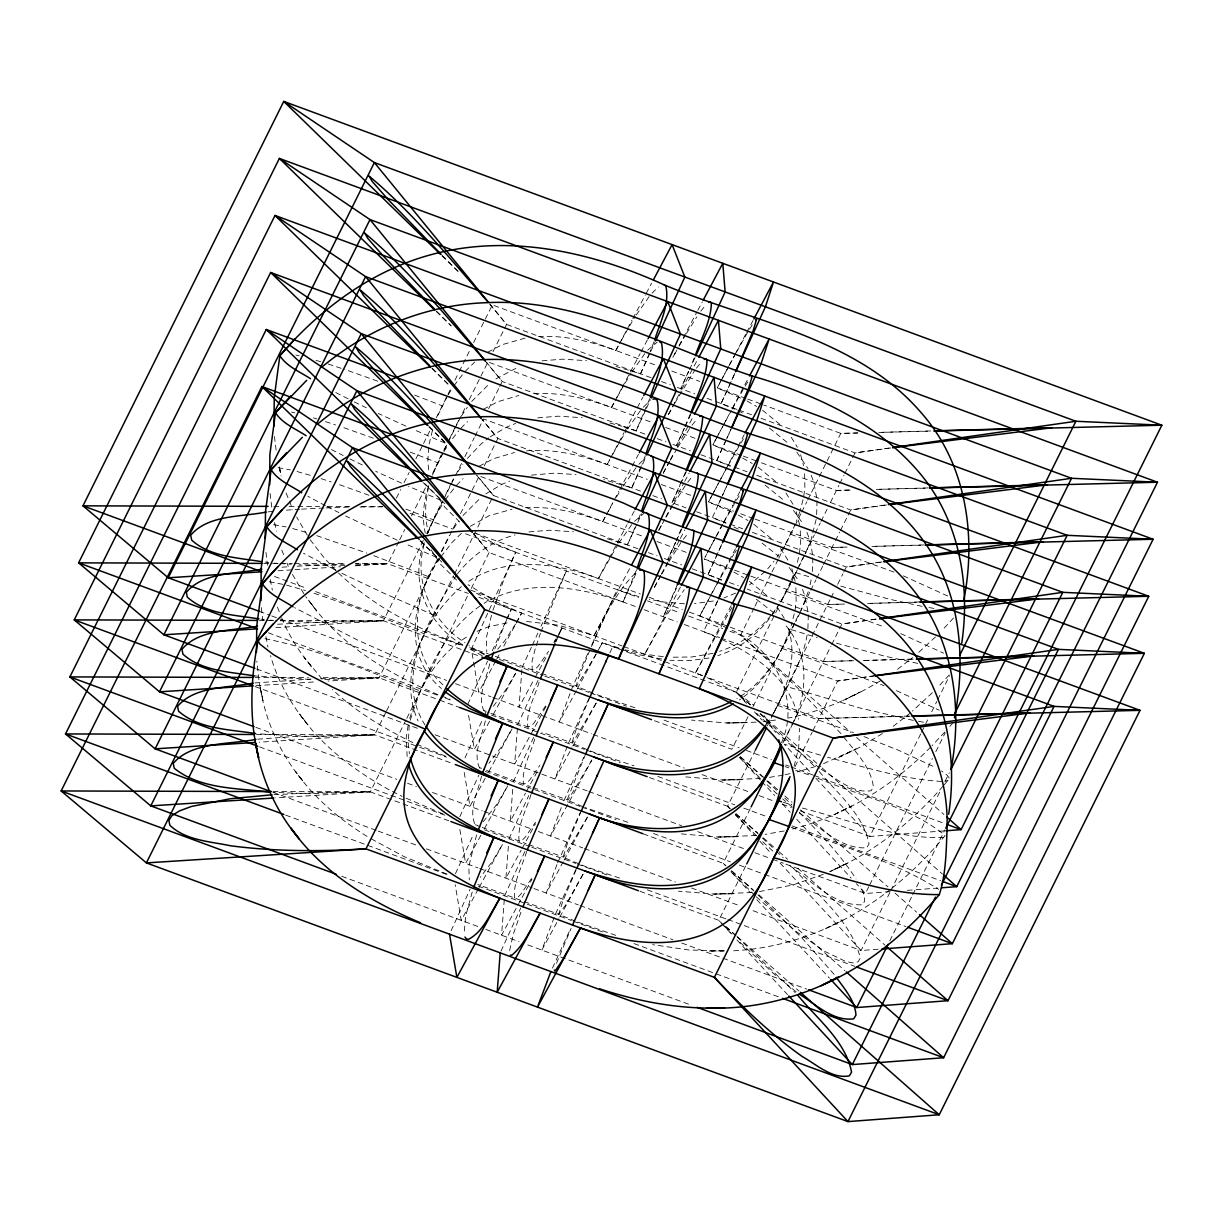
<?xml version="1.0" encoding="UTF-8"?>
<svg xmlns="http://www.w3.org/2000/svg" width="1223" height="1223" viewBox="0 0 1223 1223"><rect width="100%" height="100%" fill="white"/><g stroke="black" fill="none" stroke-linecap="round" stroke-linejoin="round"><path stroke-width="0.75" stroke-dasharray="5 3.75" d="M504.289 899.593L501.552 935.228L532.005 879.169M508.355 846.316L505.925 878.19L521.151 850.168M512.727 789.294L510.281 821.168L525.508 793.146M517.39 728.511L514.654 764.146L545.993 706.435M521.9 669.608L519.026 707.123L534.252 679.086M409.185 725.315L408.283 744.547L409.399 753.72M816.643 514.577L817.056 500.238M812.271 571.6C813.922 557.703 811.72 543.44 806.202 530.599M807.899 628.622L808.327 614.282M428.707 447.496L427.805 461.377L429.044 472.873M803.771 496.156L804.872 487.304L804.596 472.109M799.399 553.178L800.515 544.342L800.239 529.131M795.042 610.216L796.142 601.364L795.867 586.169M509.609 950.561L513.37 933.99L521.655 910.172M428.661 487.167C425.054 502.057 424.289 517.895 428.585 532.724M424.305 544.204C412.808 581.919 432.636 622.278 464.954 642.671M410.194 720.301C423.922 677.664 442.741 631.267 481.266 605.125M816.154 519.454L811.078 539.832L805.498 553.576M810.1 584.854L811.782 576.476M807.088 635.18C802.089 663.432 786.16 687.968 773.563 713.223M429.151 443.964L432.529 430.144M408.1 725.438L406.204 737.943L407.213 758M802.991 499.81L800.377 509.976M797.442 562.305L798.619 556.832M794.247 613.854L791.174 625.595M491.447 615.276L486.265 638.284L486.769 651.89M535.2 648.863L532.051 661.169L532.204 669.959L535.613 668.859L538.319 666.061L548.592 651.263M808.235 591.687L801.126 610.598M794.109 766.225L798.68 747.559L799.582 728.342M428.646 485.607C423.708 500.819 421.736 517.36 425.283 533.106M424.274 542.63C408.925 580.94 427.653 625.335 463.074 644.918M409.751 718.405C419.672 685.491 438.797 653.235 469.112 635.501M799.903 511.55L796.494 521.12M781.497 742.789C801.508 697.584 772.86 647.059 729.535 629.126M492.961 610.277L503.907 579.626L515.678 552.261L492.716 542.599L476.313 533.671M489.689 663.844C486.479 678.658 477.046 696.086 483.88 710.777L489.154 712.734M485.332 720.867C482.107 735.68 472.674 753.108 479.508 767.815L484.782 769.756M481.51 776.162C478.147 791.51 468.21 809.534 475.151 824.837L480.425 826.779M476.588 834.912L468.806 866.388L469.311 879.994M472.231 891.949L465.611 916.379L464.113 933.791M536.224 645.683L540.413 633.331M540.948 631.817L566.371 570.958L541.04 626.252M539.129 682.067C534.925 696.575 525.814 711.664 527.832 726.997L531.241 725.881L533.947 723.099L546.115 705.258M534.757 739.089C530.568 753.613 521.441 768.686 523.475 784.019L526.884 782.903L529.59 780.121L539.863 765.308M531.027 794.415C526.654 809.488 517.115 825.112 519.102 841.042L522.511 839.941L525.217 837.144L535.491 822.345M526.654 851.453C522.297 866.526 512.758 882.135 514.73 898.079L518.139 896.963L520.845 894.166L533.014 876.341M561.311 807.593L550.579 836.028L591.779 760.202M556.954 864.615L546.222 893.05L563.237 861.726M557.627 862.842L580.222 812.576M654.045 341.691L650.086 351.674M649.673 398.713L636.128 430.848L623.699 426.858M645.316 455.736L642.014 464.098M640.302 514.47L637.657 521.136M636.572 569.796L623.027 601.93C578.876 586.627 526.41 578.173 484.094 603.245M427.698 533.045L433.508 519.867L443.322 502.653M556.48 963.357L571.095 928.395M791.51 579.763L794.598 571.707M790.226 628.729C780.152 656.369 764.054 683.107 739.365 699.984M494.795 648.985L506.444 620.26M432.407 475.059L440.983 455.292M427.362 533.855L436.611 512.33L442.818 501.124L426.689 533.595M793.865 721.539C808.8 690.169 808.311 649.627 783.714 623.18M649.413 353.294L640.5 373.825L615.995 366.457M641.341 465.734L631.756 487.885L603.826 479.584M694.083 358.385L691.285 364.989M634.966 527.633L627.399 544.908L606.318 538.472M690.414 413.726L684.819 426.873M685.354 472.445L672.054 502.745L686.072 507.912M680.982 529.467L676.09 540.918M677.313 584.808L663.325 616.789L677.573 585.679M590.006 649.917L578.326 678.23L576.171 686.179L593.736 693.441M688.488 371.456L680.798 388.685L688.717 371.41M684.131 428.478L676.426 445.707L684.345 428.432M675.386 542.538L667.697 559.767L675.616 542.477M591.473 646.585L610.659 603.703M590.021 696.972L575.972 729.993L571.798 743.202L594.638 752.634L633.927 765.797M585.649 753.995L567.487 798.925L567.426 800.224L583.249 806.767M581.277 811.017L567.243 844.053L563.069 857.262L585.909 866.694L621.819 878.833M576.186 869.706L562.87 901.076L558.697 914.284L574.504 920.812M449.376 439.118L455.506 426.353M445.738 494.489L451.134 483.375M441.365 551.512L449.177 535.796M425.145 725.163C393.393 675.478 429.747 618.257 456.347 575.391M791.235 582.515L798.283 567.778M794.797 623.195C781.711 652.241 765.399 682.052 736.873 698.562M507.132 618.7L511.306 609.299L488.344 599.622L473.5 591.626M734.763 373.397L731.828 379.94M731.155 428.753L726.737 438.568M726.783 485.776L722.365 495.605M721.662 544.48L707.995 574.627L721.646 580.329M717.305 601.502L709.997 617.676M555.67 642.06L557.077 638.941M557.78 637.366L561.999 627.98L558.514 634.263M731.094 381.545L721.096 403.544L734.748 409.246M726.003 440.173L716.724 460.567L730.376 466.269M718.727 503.631L721.631 497.211M495.743 660.94L478.728 692.264L471.344 649.031L515.678 552.261M467.767 704.341L487.564 661.139M492.303 650.758L505.772 621.391M506.567 619.664L511.306 609.299M640.5 373.825L649.994 353.095M650.789 351.353L654.748 342.715M464.985 757.908L483.192 718.161M483.987 716.433L486.357 711.251M522.038 667.727L531.531 646.998M532.326 645.27L537.875 633.162M636.128 430.848L645.637 410.118M646.417 408.39L650.376 399.753M459.817 816.658L478.82 775.183M517.665 724.765L538.258 679.835M555.67 641.815L561.999 627.98L556.633 637.871M631.756 487.885L646.019 456.775M455.46 873.681L473.668 833.948M689.497 369.682L695.046 357.575M513.308 781.787L533.885 736.858M627.399 544.908L636.893 524.163M637.687 522.435L641.647 513.798M451.088 930.718L470.091 889.243M685.14 426.705L690.674 414.612M587.774 653.586L572.731 686.424L559.324 721.983L576.339 690.659M591.733 644.949L617.065 589.654L639.354 596.809M508.936 838.81L528.733 795.607M623.027 601.93L637.275 570.82M672.054 502.745L679.973 485.455M680.768 483.727L686.317 471.635M721.096 403.544L735.344 372.434M588.951 698.516L568.359 743.446L554.952 779.005L571.967 747.681M609.849 652.929L612.708 646.677L636.679 654.32L666.306 659.885M504.564 895.832L525.156 850.902M676.395 540.749L681.945 528.657M716.724 460.567L726.233 439.837M727.012 438.109L730.972 429.472M564.002 800.484L583.784 757.282M500.987 951.142L520.784 907.94M721.86 496.859L712.352 517.604L726.003 523.291M722.655 495.132L726.615 486.494M707.995 574.627L722.243 543.516M575.85 869.599L555.257 914.529L541.85 950.088L558.865 918.763M717.87 600.539L703.622 631.649L720.423 638.849M552.475 968.096L570.682 928.349M437.666 415.774L447.435 396.099M433.294 472.797L443.062 453.121M439.883 558.177C412.625 595.616 401.22 655.436 441.396 688.488M461.423 586.566C425.283 618.257 396.634 673.567 418.083 720.989M785.487 544.021L795.256 524.346M781.13 601.059L790.884 581.384M766.836 724.092C785.074 695.627 799.567 659.426 787.505 625.779M804.765 555.135L799.169 566.173M800.392 612.157L795.684 621.605M793.131 723.099L782.521 743.66L791.036 726.493M396.39 498.158L400.64 489.613M404.033 482.779L409.124 472.506M415.927 458.824L422.715 445.141M423.555 443.445L431.199 428.05M436.29 417.792L450.721 388.715M454.971 380.17L458.365 373.321M459.221 371.609L470.259 349.381M473.653 342.547L492.319 304.909L656.063 365.295M398.82 541.514L387.783 563.742L351.827 566.035M399.661 539.817L404.767 529.544M411.539 515.877L426.827 485.072M432.759 473.148L447.205 444.025L412.854 429.227M448.031 442.39L453.993 430.343M454.818 428.707L465.887 406.403M469.235 399.646L487.962 361.947L651.691 422.317M492.991 351.796L506.567 324.447L489.75 303.839M423.311 540.398L383.411 620.764L273.646 627.781M443.659 499.412L454.727 477.108M455.537 475.472L461.514 463.441M464.878 456.683L474.249 437.788M475.059 436.168L483.589 418.969L647.319 479.34M488.634 408.818L498.816 388.303M499.657 386.59L502.21 381.469L486.586 362.344M438.446 558.147L379.054 677.802L327.947 681.058M441.839 551.313L457.157 520.463M460.505 513.706L479.217 475.992L642.962 536.377M484.262 465.841L497.837 438.491L482.214 419.367M385.719 712.596L374.681 734.824L259.23 742.193M386.56 710.884L453.626 575.773M454.436 574.153L493.465 495.514L476.649 474.921M405.975 720.026L370.309 791.847L275.679 797.9M406.8 718.344L467.935 595.173M471.283 588.446L489.108 552.551L473.484 533.411M754.178 607.846L740.603 635.196L797.656 687.938L841.149 733.831M755.034 606.134L760.125 595.861M760.966 594.164L771.163 573.633M772.003 571.921L777.95 559.951M778.791 558.238L794.079 527.465M794.935 525.752L800.866 513.782M801.722 512.07L806.813 501.812M807.669 500.1L840.767 433.401L857.705 432.957M777.828 608.427L736.231 692.233L746.596 703.424M781.207 601.64L796.509 570.805M797.32 569.154L814.335 534.894M815.145 533.259L820.266 522.924M821.076 521.304L827.069 509.242M830.417 502.5L838.902 485.409M839.742 483.696L843.992 475.151M844.833 473.439L855.015 452.923L888.999 448.061M747.987 716.754L731.858 749.256L653.097 720.209M753.078 706.527L809.962 591.917M810.773 590.296L815.909 579.947M816.704 578.326L822.697 566.264M823.492 564.659L834.529 542.431M835.385 540.719L839.62 532.173M840.476 530.461L847.264 516.794M848.105 515.082L850.658 509.96L886.522 504.809M755.508 749.852L727.502 806.278L730.085 809.076L727.502 806.278L648.725 777.232M767.371 725.942L772.493 715.638M773.318 713.987L830.157 599.453M831.013 597.741L834.407 590.908M837.801 584.074L842.892 573.816M843.732 572.104L846.285 566.983L882.15 561.831M750.295 808.586L723.129 863.3L725.927 865.838L723.129 863.3L642.778 833.673M791.862 724.857L830.891 646.233M831.732 644.521L841.913 624.005L877.793 618.869L841.913 624.005L747.284 589.104M722.701 924.435L718.757 920.338L745.923 865.609M795.118 766.5L812.148 732.21M812.943 730.605L837.556 681.028L875.301 675.616M920.69 733.938L869.798 836.456L800.209 810.803M921.53 732.241L928.318 718.558M931.712 711.725L936.803 701.482M937.659 699.77L949.522 675.845M868.819 886.66L865.425 893.493L785.135 863.881M869.675 884.948L932.43 758.505M935.824 751.671L945.165 732.867M889.901 892.423L861.068 950.516L750.433 909.729M890.757 890.711L939.937 791.617M945.027 781.359L949.277 772.814M889.778 940.9L911.823 896.474M912.679 894.777L944.905 829.836M456.301 424.809L460.505 417.502M451.944 481.847L453.534 478.774M790.501 584.181L780.549 601.991M538.38 336.524C564.873 335.148 591.106 341.462 615.857 350.466L618.532 345.421M619.419 343.739L626.573 330.302M627.46 328.62L631.924 320.227M632.811 318.546L645.316 295.018M646.203 293.337L651.569 283.262M534.008 393.546C560.501 392.17 586.75 398.484 611.485 407.488L614.16 402.459M615.062 400.777L621.299 389.006M622.201 387.324L640.057 353.722M640.944 352.041L648.098 338.603M526.44 450.89C553.973 448.551 581.399 455.216 607.112 464.526L609.803 459.481M610.69 457.799L624.082 432.59M624.968 430.909L642.839 397.307M672.803 357.391L675.478 352.362M679.04 345.635L696.911 312.033M697.798 310.352L702.262 301.943M525.279 507.606C551.772 506.215 578.005 512.544 602.756 521.548L605.431 516.503M606.318 514.822L613.472 501.384M614.359 499.703L618.823 491.294M619.709 489.628L631.328 467.782M632.215 466.101L638.467 454.329M668.431 414.429L680.936 390.901M681.822 389.22L697.89 358.981M468.822 581.231C507.484 555.746 557.398 563.146 598.383 578.571L608.198 560.088M609.1 558.407L626.956 524.805M627.842 523.123L634.095 511.367M663.172 473.133L669.424 461.361M670.311 459.695L673.888 452.969M677.45 446.242L693.533 416.003M719.919 382.814L717.244 387.859L745.296 400.135M720.821 381.133L734.213 355.924M735.099 354.242L745.816 334.078M746.703 332.411L752.955 320.64M526.501 621.452L558.605 625.228L594.011 635.593L630.625 566.708M658.8 530.155L661.475 525.11M665.939 516.717L683.81 483.116M684.697 481.434L689.161 473.026M715.547 439.837L712.871 444.882L740.939 457.173M716.449 438.155L722.701 426.399M723.588 424.717L728.954 414.628M732.516 407.916L748.583 377.662M654.443 587.178L660.68 575.422M661.582 573.74L667.834 561.984M668.721 560.302L679.438 540.138M680.324 538.456L684.788 530.048M711.19 496.859L708.514 501.904L736.567 514.195M712.076 495.177L718.329 483.421M719.216 481.74L724.582 471.665M725.468 469.984L737.087 448.138M737.973 446.456L744.226 434.7M680.431 587.086L644.704 654.29L666.413 615.505L684.269 589.715M706.818 553.897L705.029 557.26L708.56 550.656M707.72 552.215L732.715 505.16M733.601 503.479L739.854 491.722M727.838 628.24L699.77 615.964L709.6 597.481M710.487 595.8L715.852 585.71M716.739 584.028L735.482 548.745M702.216 675.662L695.413 672.986L731.125 605.767M721.662 379.573L717.244 387.859L745.892 398.423M722.548 377.922L728.709 366.457M717.289 436.596L712.871 444.882L741.52 455.445M718.176 434.945L724.337 423.479M712.933 493.618L708.514 501.904L733.571 511.153M713.819 491.967L719.98 480.501M709.447 548.989L715.608 537.524M699.77 615.964L711.236 594.561M695.413 672.986L732.042 607.327M668.431 414.612L673.827 404.859M663.172 473.301L669.455 461.881M729.581 364.821L735.696 353.6M658.8 530.323L661.475 525.355M725.224 421.859L731.323 410.622M654.427 587.346L660.726 575.926M720.851 478.881L726.966 467.66M716.479 535.903L722.594 524.682M712.122 592.941L730.345 560.149M496.63 659.289L499.32 654.336M503.8 646.096L521.701 613.12L495.453 601.441L467.966 584.67M489.582 721.264L474.356 749.286L468.256 713.575M493.159 714.66L515.556 673.445M535.139 677.435L547.675 654.366M553.943 642.824L555.731 639.522M485.21 778.287L469.984 806.309L463.899 770.612M488.803 771.682L512.085 728.832L501.17 747.314L488.971 763.29M480.853 835.309L465.627 863.331L459.527 827.635M484.43 828.72L507.713 785.854L496.798 804.337L483.299 821.688M577.225 689.008L596.029 654.381M599.622 647.793L602.297 642.839L623.378 649.275M526.41 791.495L538.044 770.062M478.269 889.045L461.254 920.369L455.155 884.657M479.171 887.394L502.454 844.527L492.426 861.374L480.242 877.334M572.868 746.03L596.151 703.164M522.038 848.517L535.475 823.798M564.124 860.09L588.309 815.573M559.767 917.112L583.937 872.595L565.607 905.096L558.697 914.284L477.811 884.458M615.857 350.466L620.351 342.211M621.253 340.56L628.622 327.596M611.485 407.488L615.995 399.248M616.896 397.597L624.25 384.618M607.112 464.526L611.622 456.271M612.524 454.62L619.878 441.656M602.756 521.548L607.25 513.293M608.152 511.642L612.723 503.494M598.383 578.571L617.814 544.678M736.567 352.01L747.803 332.044M594.011 635.593C606.654 613.625 617.737 589.654 636.51 572.104M597.13 652.287L602.297 642.839M732.195 409.048L743.446 389.067M596.212 703.011L572.44 743.11L541.911 732.18M727.838 466.07L739.074 446.089M591.84 760.049L568.068 800.132L532.265 787.26M723.466 523.092L734.702 503.112M587.483 817.071L563.696 857.155L527.893 844.283M443.643 450.492L447.175 444.087M437.559 559.752C412.671 596.962 406.709 652.715 443.062 684.926M596.274 653.862L576.797 686.072L540.994 673.216M674.576 354.288L678.199 347.821M679.101 346.216L685.491 335.087M674.729 403.238L694.374 370.966M670.372 460.261L676.747 449.147M662.377 523.75L665.098 518.904M666 517.298L672.39 506.169M661.628 574.321L668.018 563.192M516.412 622.522L521.701 613.12M515.571 673.277L505.527 690.292L493.343 706.252M629.539 325.991L635.272 316.574M625.182 383.013L630.915 373.596M620.81 440.051L626.543 430.634M616.438 497.073L622.171 487.656M686.409 333.512L696.804 316.864M554.095 642.06L555.899 638.972M677.68 447.572L690.001 427.989M673.307 504.595L685.644 485.027M668.935 561.617L681.272 542.049M749.531 329.155L753.872 322.199M745.174 386.178L749.5 379.222M740.802 443.2L744.272 437.605M736.429 500.238L739.9 494.627M732.073 557.26L733.785 554.371M461.377 416.095L467.262 407.32M457.876 471.696L462.906 464.358M453.519 528.733L458.533 521.38M515.525 624.082L504.824 640.714L497.7 649.23M448.352 394.586L452.067 388.593M443.995 451.623L447.694 445.631M783.637 547.017L776.972 557.153M779.265 604.055C765.537 627.567 744.196 647.395 717.87 655.62M636.25 315.014L649.673 295.844M631.878 372.052L645.301 352.881M627.506 429.074L640.928 409.904M623.149 486.097L636.572 466.926M618.777 543.134L632.199 523.948M734.656 553.025L736.399 550.304M944.232 784.814L949.476 778.485L947.336 775.29L941.435 770.918M892.117 888.051C911.578 872.519 929.388 854.785 945.119 835.508C909.622 806.018 858.301 795.867 816.337 777.583M453.978 385.719L463.104 373.825M452.571 438.614L458.747 430.848M445.248 499.779L454.375 487.87M440.876 556.801L452.113 542.401L461.575 533.167M772.248 613.87L778.822 604.819M765.705 724.903L770.077 718.879M700.779 311.177L706.099 304.588M696.407 368.199L701.742 361.611M692.035 425.222L697.37 418.633M687.678 482.259L692.998 475.655M683.305 539.282L688.641 532.693M767.708 568.802L774.006 561.281M471.711 401.434L489.093 384.022M467.354 458.457L480.731 444.285L488.726 437.803M462.982 515.495L480.364 498.067M457.448 573.877C472.002 555.318 492.196 541.025 515.097 534.91M771.086 615.23C757.786 631.802 739.884 644.888 719.567 651.293M652.012 293.199L658.341 286.977M647.655 350.221L657.225 342.119M643.283 407.244L649.612 401.022M638.91 464.266L645.24 458.044M634.554 521.304L644.124 513.186M953.527 617.997L941.97 630.457M949.155 675.02L937.598 687.479M944.783 732.057L931.926 745.816M949.874 726.355L952.427 723.512M942.964 786.236C911.823 822.269 873.528 852.462 829.79 871.693L847.294 863.041L832.435 870.363M465.214 371.318L474.677 362.1M460.842 428.34L467.507 421.553M456.469 485.363L463.135 478.575M765.048 571.523L749.577 584.854M935.427 636.984L918.121 652.883M932.369 692.707L912.419 711.098M930.611 747.115C892.5 786.19 844.191 816.138 791.021 829.362M897.575 669.271L912.587 657.607M893.218 726.309L909.729 713.468M890.619 889.213C845.475 925.2 789.447 948.482 731.461 950.867M470.228 526.333L489.093 515.739L511.978 509.211M882.44 733.571L858.943 747.727L822.223 764.237M495.911 378.885L518.369 367.053M490.133 436.856L506.139 427.362L515.571 423.433M485.776 493.893L501.782 484.4L509.639 481.113M487.839 352.209L502.194 344.657L525.095 338.129M483.482 409.231L497.822 401.694L518.873 395.488M479.11 466.253L493.45 458.717L514.501 452.51M880.652 680.691C852.018 698.119 820.786 711.633 787.795 718.13M842.892 700.611L860.396 691.958L845.536 699.281M838.519 757.649L856.024 748.98L841.179 756.318M834.162 814.671L851.651 806.003L836.807 813.341M825.418 928.716L842.922 920.063L828.078 927.386M477.092 631.343L488.848 626.665L510.144 622.278M735.604 593.14L723.94 597.955M823.262 874.323L793.498 884.779L758.979 891.674M815.588 766.485L797.106 771.942M785.135 774.755L790.272 773.548M784.188 830.983L765.094 834.376M712.963 653.357L691.714 656.98L670.25 657.24M944.875 781.161L948.054 780.549M943.697 837.572C894.839 838.947 847.478 819.395 800.591 807.623M713.376 600.997L694.542 603.596M709.004 658.02L690.169 660.619L669.868 660.298M775.565 720.057L763.213 721.585M769.45 777.354L783.439 775.153M890.833 447.939L855.015 452.923L760.385 418.037M886.476 504.977L850.658 509.96L756.013 475.059M882.104 561.999L846.285 566.983L751.641 532.081M875.24 675.799L837.556 681.028L721.478 638.238M542.034 360.846L562.427 359.165L586.536 360.647M537.661 417.869L558.055 416.187L582.163 417.67M531.485 475.136L553.698 473.209L576.048 474.524M528.932 531.929L549.326 530.232L573.434 531.73M268.02 511.887L273.402 511.29M254.919 682.954L311.07 679.071M257.717 739.196L293.505 736.582L374.681 734.824L453.458 763.871M756.074 722.166L726.722 722.976L691.545 720.102M760.645 778.47L722.35 780.014L683.443 776.681M756.273 835.492L717.977 837.036L679.071 833.704M751.9 892.515L713.62 894.059L678.444 891.185M943.973 830.906L869.798 836.456L812.745 774.847M890.161 891.643L865.425 893.493L856.36 883.694M907.267 890.359L937.705 888.081M878.175 949.231L861.068 950.516L779.372 862.291M286.35 510.174L299.604 509.257M301.5 509.135L324.171 508.004M281.978 567.197L289.561 566.677M297.128 566.157L344.336 564.139M277.621 624.234L339.963 621.162L383.411 620.764L480.089 656.415M273.983 794.66L326.862 792.244L370.309 791.847L449.086 820.893M278.018 570.759L293.153 569.796M295.049 569.673L340.468 566.769M256.035 685.66L316.589 681.792M355.893 565.225L387.783 563.742L468.348 593.445M326.067 507.927L348.708 507.102M320.502 678.734L379.054 677.802L437.972 699.525M930.749 430.939L878.389 432.407M928.242 487.901L875.897 489.383M923.869 544.938L871.54 546.406M919.513 601.961L867.168 603.443M913.275 659.044L864.676 660.42M908.903 716.067L818.936 718.543L707.934 677.603M836.41 490.423L851.453 490.026L836.41 490.423L759.422 462.049M755.05 519.072L832.037 547.461L847.08 547.063M750.693 576.094L827.665 604.483L844.604 604.04M730.207 627.185L823.308 661.505L855.274 660.665M857.873 432.973L840.767 433.401L763.794 405.012M878.771 432.438L930.061 431.123M876.295 489.414L927.6 488.099M832.037 547.461L847.233 547.063M871.938 546.436L923.227 545.122M827.665 604.483L844.772 604.04M867.566 603.459L918.855 602.159M823.308 661.505L853.7 660.726M863.193 660.496L914.498 659.182M818.936 718.543L910.126 716.204M728.847 722.961L746.443 722.671L726.722 722.976M724.475 779.984L742.071 779.693L722.35 780.014M720.102 837.006L737.714 836.715L717.977 837.036M715.745 894.044L733.341 893.753L713.62 894.059M709.248 951.097L725.453 950.837L689.084 950.011L652.669 944.645M344.764 565.332L298.932 564.781M324.89 679.499L379.054 677.802L321.802 677.634M711.373 951.066L724.154 950.944M360.036 507.01L382.707 506.796M355.664 564.032L387.783 563.742L355.343 563.65M273.83 506.383L281.458 506.398M289.102 506.414L319.631 506.505M327.26 506.536L350.16 506.597M361.611 506.628L382.616 506.689M263.74 563.39L278.997 563.436M280.908 563.436L292.358 563.467M294.269 563.482L345.803 563.62M259.368 620.413L265.101 620.428M266.996 620.443L272.729 620.458M280.357 620.474L383.411 620.764L321.848 622.553L275.588 620.52M254.996 677.435L308.441 677.588M256.356 734.488L374.681 734.824L313.103 736.613L257.503 733.785M272.989 791.571L370.309 791.847L308.746 793.635L273.876 792.382M941.679 781.451C902.727 779.28 865.058 767.157 827.543 757.251M310.199 679.392L254.583 675.922M684.574 603.795L663.539 602.006L649.214 599.239M274.258 563.115L278.049 563.375M279.945 563.497L291.334 564.277M269.886 620.137L273.692 620.397M663.294 656.69L643.497 654.015L625.091 649.749M265.131 562.076L268.785 562.488M260.774 619.098L264.413 619.511M278.034 467.66L290.463 469.907M273.677 524.682L286.09 526.93M269.305 581.705L285.02 584.777M264.932 638.742C318.76 649.031 369.163 672.222 420.406 690.949M929.006 607.586L934.127 608.442M918.565 721.356L927.095 722.778M922.096 606.363L889.167 599.148L837.159 585.16M917.724 663.386L884.795 656.17L834.545 642.687M913.352 720.423L859.754 707.949L786.893 686.638M483.88 710.777L485.99 711.22M479.508 767.815L481.617 768.258M475.151 824.837L477.245 825.28M295.905 355.037L299.192 355.847M291.533 412.075L294.819 412.885M297.036 471.528L312.507 475.961M292.679 528.55L308.135 532.983M286.656 585.175L305.505 590.526M609.91 423.02L621.926 426.277M820.587 755.218L784.249 744.196L811.445 773.44M316.023 360.357L321.236 361.901M313.394 417.899L316.879 418.939M634.92 707.75L595.494 694.16M627.873 822.315L585.007 807.486M615.75 935.35L576.262 921.546M795.623 572.578L811.155 577.378M791.25 629.6L817.147 637.611M783.332 802.288L791.954 804.948M469.632 647.686L488.252 653.755M328.146 364.011L344.917 369.56M325.456 421.599L335.515 424.931M321.083 478.621L331.158 481.954M316.711 535.643L366.824 553.086M314.021 593.231L357.254 608.167L424.763 633.927M790.685 534.298L894.502 572.272M786.313 591.336L884.825 627.154M781.956 648.358L884 685.614M777.583 705.381L853.516 732.592M785.288 766.638L788.743 767.845M795.638 770.261L811.17 775.688M791.281 827.283C840.797 846.438 893.57 860.564 938.607 889.335M348.28 370.676L378.197 381.362M343.908 427.698L373.825 438.384M339.551 484.721L371.196 496.049M671.794 371.089L699.755 381.408M747.681 399.08L762.005 404.354M651.003 377.708L506.567 324.447L487.09 300.934M661.521 381.576L670.28 384.802M677.297 387.401L694.817 393.852M707.077 398.377L714.079 400.961M715.837 401.603L737.163 409.476M738.952 410.133L751.457 414.735M665.679 427.469L695.398 438.43M743.309 456.103L757.633 461.377M644.888 434.089L502.21 381.469L485.149 360.907M657.148 438.598L665.908 441.839M672.925 444.423L690.445 450.874M700.962 454.757L732.791 466.498M734.58 467.155L747.085 471.772M661.307 484.507L691.026 495.453M740.725 513.782L753.261 518.414M640.531 491.111L497.837 438.491L480.792 417.93M652.792 495.636L661.551 498.862M696.59 511.78L728.434 523.52M730.223 524.178L742.713 528.795M656.934 541.529L686.653 552.49M732.791 569.49L704.142 558.926L727.104 568.603M734.58 570.163L748.904 575.437M637.902 548.775L493.465 495.514L473.989 472.017M648.419 552.658L657.179 555.884M664.196 558.468L681.715 564.934M692.218 568.817L722.273 579.885M729.412 582.53L738.356 585.817M474.86 533.029L640.332 594.042M649.077 597.267L682.296 609.513M689.283 612.096L728.419 626.528M410.057 513.324L453.014 529.162M465.55 533.778L638.559 597.573M647.502 600.875L679.728 612.754M688.671 616.056L722.686 628.607M729.856 631.236L740.603 635.196L850.841 732.409M635.287 606.455L489.108 552.551L472.047 531.974M644.047 609.681L677.343 621.957M684.345 624.54L719.69 637.58M470.488 590.052L621.987 645.912M623.73 646.554L706.145 676.946M478.85 597.328L736.231 692.233L750.54 704.861M495.284 656.354L539.236 672.558M274.487 576.446L306.698 588.324M315.641 591.626L462.401 645.744M471.344 649.031L485.332 654.198M499.305 659.35L543.012 675.463M544.77 676.105L588.844 692.371M590.633 693.028L626.421 706.221M664.013 720.087L739.166 747.803M746.336 750.433L771.392 759.682M785.701 764.956L789.278 766.271M791.067 766.943L812.546 774.862M814.335 775.52L944.982 823.69M259.245 611.332L269.947 615.276M271.735 615.933L446.609 680.416M455.522 683.703L490.989 696.774M492.747 697.431L591.443 733.815M593.216 734.473L684.223 768.029M702.063 774.618L748.461 791.724M759.162 795.669L773.44 800.927M782.368 804.214L791.281 807.516M490.912 713.376L534.879 729.581M268.326 632.811L438.338 695.505M445.493 698.15L452.663 700.779M491.447 715.088L538.655 732.501M540.398 733.143L584.472 749.393M586.26 750.051L620.26 762.586M657.852 776.452L734.809 804.826M743.752 808.128L767.02 816.704M792.076 825.938L940.609 880.713M439.76 700.183L459.405 707.429M256.662 669.012L420.819 729.55M435.098 734.809L587.071 790.853M588.859 791.51L681.639 825.724M697.706 831.64L744.088 848.747M754.805 852.691L770.857 858.622M772.646 859.28L783.347 863.224M486.54 770.398L530.507 786.618M255.011 686.546L417.869 746.596M419.657 747.253L446.502 757.159M485.332 771.468L580.099 806.416M581.888 807.073L615.903 819.609M653.479 833.475L730.437 861.848M739.38 865.15L762.648 873.726M764.436 874.384L905.83 926.53M255.867 727.349L396.833 779.326M407.534 783.286L416.462 786.572M432.514 792.489L482.259 810.834M484.002 811.476L531.317 828.919M538.319 831.502L582.698 847.875M584.487 848.533L675.493 882.089M691.545 888.005L739.732 905.769M482.183 827.436L526.135 843.641M259.582 746.871L445.707 815.496M484.461 829.79L529.911 846.545M531.669 847.187L575.743 863.438M577.531 864.111L609.742 875.989M647.319 889.84L726.065 918.87M727.853 919.543L854.923 966.399M639.996 891.292L718.757 920.338M272.912 792.275L376.409 830.432M378.182 831.09L415.667 844.91M426.368 848.854L477.887 867.856M479.645 868.498L532.204 887.883M533.947 888.54L578.341 904.898M580.115 905.555L672.91 939.768M681.822 943.055L721.081 957.533M722.869 958.19L806.737 989.117M285.647 815.114L448.505 875.164M478.346 886.171L525.554 903.568M527.296 904.225L571.37 920.476M573.159 921.133L603.581 932.354M634.003 943.575L778.975 997.02M341.706 876.28L478.774 926.82M485.791 929.404L519.072 941.679M527.832 944.92L689.955 1004.695M373.779 555.67L429.135 576.889M462.844 645.392C416.921 628.928 372.419 605.782 337.089 571.661M441.381 695.948L449.926 699.174M445.569 756.211L416.309 744.104M442.909 813.876L403.682 797.167M447.083 874.139L404.125 856.635L370.309 838.305M863.927 736.567L899.088 750.525L934.846 767.203M414.612 395.09L442.237 405.822M410.24 452.113L437.865 462.844M405.868 509.135L433.508 519.867M903.354 575.865L947.947 596.121M900.755 633.606L943.59 653.158M896.383 690.628L939.218 710.181M441.106 500.39L408.482 486.25M436.733 557.413L405.853 544.052M434.073 615.169L384.205 593.384L341.171 572.991M429.716 672.191L357.376 639.981L294.544 607.678M437.972 694.649C388.379 673.888 339.841 644.72 308.395 599.989L316.726 610.858L305.781 596.732M405.944 426.154L378.304 413.466M401.572 483.177L375.66 471.298M397.215 540.199L345.543 515.968M707.322 677.68L737.866 693.426L753.903 705.304M737.897 410.745L745.77 414.49M733.876 527.037L738.616 529.284M721.998 639.598C755.783 655.085 791.189 680.233 798.466 719.17M354.273 401.908L366.273 407.718M349.916 458.946L363.613 465.581M335.805 392.552L349.243 399.355M331.433 449.575L343.189 455.537M327.076 506.612L338.817 512.559M336.142 570.438L303.472 553.255M412.854 742.59C383.991 728.449 355.908 711.725 332.457 689.512M392.43 791.464L402.077 796.356M746.993 401.022L756.609 406.449M742.636 458.044L752.237 463.471M738.264 515.066L747.865 520.494M733.892 572.089L743.508 577.531M482.275 655.773L469.128 648.649M325.456 505.741L307.844 496.232M484.491 654.871L469.021 645.622M389.22 789.844C354.792 770.796 322.322 746.657 299.65 714.049L307.997 724.918C291.089 704.601 277.682 681.104 270.512 655.589M367.068 836.41C339.367 819.349 314.036 797.855 295.293 771.071L303.625 781.94C280.617 754.866 265.529 721.463 260.025 686.393L263.006 700.641L259.261 682.969L256.83 661.108M762.525 410.225L782.445 426.521M758.153 467.247L778.073 483.544M753.796 524.27L773.716 540.566M749.424 581.307L769.343 597.604M769.42 428.081L789.768 444.561M765.048 485.103L785.411 501.583M762.036 543.119L778.577 556.144M756.318 599.163L774.22 613.166M819.731 768.166L792.565 746.81L755.921 712.719M821.245 769.282C836.303 778.195 852.477 793.849 871.189 790.715L873.405 787.046C871.021 766.454 854.373 750.983 842.326 735.237M796.204 991.807L775.107 974.914L738.447 940.839M459.71 521.976L444.637 506.964L438.017 497.195M456.607 580.023L440.265 564.002L431.184 549.907M792.351 807.226L782.72 798.955M799.246 812.867C819.563 826.488 840.69 849.695 866.817 847.738L869.049 844.069C863.56 814.503 837.434 793.651 819.165 771.361M789.355 865.38C811.032 880.285 834.315 906.518 862.444 904.76L864.676 901.091L864.05 894.854L860.35 886.033M856.574 737.469L943.911 814.472M760.568 713.697L820.709 766.714M822.131 767.983L942.398 874.032M740.45 756.823L766.225 779.555M767.662 780.824L777.675 789.661M784.845 795.974L792 802.273M800.591 809.855L887.929 886.874M895.083 893.187L916.562 912.113M736.078 813.861L757.557 832.787M763.29 837.847L777.614 850.474M779.036 851.728L787.627 859.31M797.656 868.147L884.993 945.165M731.721 870.883L753.2 889.824M758.917 894.869L844.833 970.619M725.912 926.652L735.94 935.488M737.377 936.742L798.94 991.027M777.247 794.063L766.362 784.05M772.875 851.086L761.99 841.088M750.219 704.845L736.231 692.233L746.733 703.164M760.003 713.682L815.313 767.188M740.251 756.823L762.632 777.018M735.879 813.845L758.26 834.04M731.522 870.883L753.903 891.063M725.759 926.637L735.543 935.473M736.949 936.742L795.256 992.679M766.79 780.962L776.467 790.165M784.769 798.053L791.51 804.612M762.418 837.984L774.878 849.817M776.253 851.132L783.179 857.705M758.046 895.007L802.212 938.255L834.254 974.532M759.621 777.553L739.732 757.45M756.609 835.875L735.375 814.487M754.927 895.511L731.002 871.51M756.273 896.811L796.035 931.422L824.654 951.341L845.873 961.538L853.195 962.929L858.087 961.798L860.304 958.129C851.07 920.002 815.879 894.028 791.036 865.548M441.885 255.699L459.603 272.989M436.152 311.391L451.149 326.037M431.78 368.429L448.138 384.389M428.784 426.781L446.502 444.071M423.051 482.474L444.866 503.754M420.055 540.841L441.855 562.121M442.374 255.546L458.029 271.154M436.703 311.269L451.058 325.578M432.346 368.291L448 383.9M429.273 426.628L444.927 442.237M424.916 483.651L440.57 499.259M420.544 540.673L437.498 557.581M799.292 812.439C819.685 833.184 840.186 854.327 856.008 878.863M724.016 925.796L731.889 934.005M754.377 711.832L762.158 720.24M739.64 757.664L760.385 780.06M761.684 781.466L774.648 795.47M782.43 803.863L790.211 812.271M796.708 819.272L851.162 878.083M735.283 814.686L754.729 835.691M759.911 841.286L771.591 853.899M730.911 871.709L750.356 892.714M756.838 899.715L829.469 978.14M721.356 923.136L731.721 934.341M736.919 939.937L787.49 994.559M335.714 570.392L323.499 557.031L310.153 539.71M322.092 679.101L304.023 657.011L312.369 667.88C299.299 652.012 288.001 634.477 280.663 615.2M764.115 715.623L775.535 732.378M796.815 452.097L808.021 468.592M793.498 510.419L801.952 522.297M789.125 567.441L797.595 579.32M791.266 437.299L797.365 447.236M785.915 492.945L792.993 504.273M780.549 548.577L788.636 561.296M777.171 606.99L784.264 618.318M307.309 535.246L296.669 517.069M303.885 593.766L292.297 574.107M286.136 493.007L288.75 499.519M289.408 501.155L292.664 509.288M281.764 550.029L284.378 556.541M286.992 563.069L288.307 566.325M277.407 607.067L280.021 613.579M811.216 475.288L813.784 482.168L816.826 498.403M802.487 589.348L805.04 596.228L808.097 612.448M800.606 454.696L803.572 465.642M796.234 511.734L799.811 525.875M791.877 568.756L795.133 581.307M274.609 522.496L276.352 531.256M270.252 579.519L272.347 590.067M265.88 636.556L267.975 647.089M279.287 467.14L281.076 476.007M274.441 436.473L276.276 451.195M270.084 493.496L271.903 508.218M265.941 552.368L267.547 565.24M261.34 607.556L262.945 620.428M730.36 808.8L727.502 806.278L730.299 808.8M280.48 472.537L278.982 465.474L280.48 472.537"/><path stroke-width="1.5" d="M554.386 970.007L554.967 971.215L561.235 962.119L580.466 927.982C618.792 941.037 661.735 949.262 701.024 935.396C736.17 923.013 760.523 891.399 773.792 857.705C791.312 828.659 803.358 791.449 788.743 758.703C771.973 722.686 734.442 702.889 699.25 688.671L743.599 591.901L751.656 567.136L732.011 604.101M500.207 952.87L497.18 992.25L540.169 913.122C531.256 927.309 524.881 944.385 511.734 955.27L510.373 955.102M961.752 643.145C970.787 582.637 958.373 516.794 917.036 470.014C874.491 421.216 813.249 393.928 752.298 375.996C665.602 347.745 581.185 297.892 486.892 302.677C426.995 304.451 368.949 328.177 322.948 366.197M948.651 814.228C959.107 747.681 941.603 674.851 891.46 627.766C818.814 556.648 711.847 545.336 623.638 503.127C558.284 476.802 484.751 463.96 415.545 482.259C354.96 498.067 302.784 536.805 262.395 583.768L256.769 625.61L256.448 652.409M963.755 600.31C976.611 535.781 966.124 463.532 921.408 412.992C856.436 337.089 751.365 321.618 664.12 284.837C592.666 252.198 510.572 233.654 433.018 254.155C372.434 269.962 320.243 308.7 279.853 355.664L274.242 397.506L273.998 426.047M954.444 717.916C966.46 658.066 960.437 591.642 923.686 541.101C887.21 490.591 829.836 460.291 772.065 440.57C676.09 413.787 585.618 354.716 482.519 359.7C422.638 361.488 364.576 385.199 318.591 423.219M950.959 769.619C963.403 705.579 952.579 634.141 908.307 584.074C843.335 508.172 738.264 492.701 651.018 455.919C579.564 423.28 497.471 404.737 419.917 425.237C359.333 441.029 307.141 479.768 266.752 526.731L261.141 568.588L261.049 600.6M490.79 660.374L493.649 652.241M486.999 715.776L506.949 666.321L485.546 657.363M482.626 772.798L502.577 723.343L469.418 708.438L445.355 692.05M477.689 831.457L498.204 780.366C470.427 769.787 441.9 755.738 424.182 730.926M473.897 886.858L493.847 837.403C458.671 824.241 419.458 803.236 408.589 764.36M550.9 971.551L537.478 1007.11L580.466 927.982M654.702 339.979C659.885 322.796 669.868 304.435 665.893 286.167L664.12 284.837M650.33 397.001C655.528 379.818 665.495 361.458 661.521 343.189L659.747 341.859M645.958 454.039C651.156 436.84 661.123 418.495 657.164 400.211L655.39 398.881L652.868 399.141M641.601 511.061C646.784 493.878 656.766 475.518 652.792 457.234L651.018 455.919M637.229 568.084C642.427 550.9 652.394 532.54 648.419 514.271L646.646 512.941M780.87 744.394C768.778 777.492 746.733 809.519 713.269 823.568C676.701 838.718 635.486 830.937 599.606 817.759L592.467 833.306M540.398 678.673L554.952 643.711M536.041 735.696L557.642 685.018L550.518 700.565M531.669 792.733L553.27 742.04L546.146 757.587M527.296 849.756L548.898 799.062L541.774 814.61M522.94 906.778L544.541 856.085L537.417 871.647M695.474 355.022C701.482 338.068 710.884 321.19 711.389 302.937L710.395 301.898L708.637 302.433M691.117 412.044C697.11 395.09 706.512 378.213 707.032 359.959L706.023 358.92L704.265 359.455M686.042 470.763C692.294 453.259 702.033 435.847 702.659 416.982L701.65 415.958L699.892 416.477M682.373 526.104C688.381 509.15 697.783 492.273 698.287 474.02L697.293 472.98M677.313 584.808C683.55 567.304 693.303 549.907 693.915 531.042L692.921 530.002M449.514 934.173L456.882 977.391L499.871 898.263C464.679 884.046 427.148 864.248 410.393 828.231C395.778 795.485 407.825 758.275 425.344 729.229C438.614 695.535 462.951 663.921 498.097 651.538C537.386 637.672 580.344 645.897 618.655 658.952L663.004 562.183L650.269 529.742L631.511 565.026M781.054 746.978C752.39 829.668 662.438 844.451 589.196 813.922M789.492 778.562C772.065 815.145 754.362 856.803 714.828 874.43C673.674 893.585 626.115 885.1 584.839 870.944M590.021 696.972L606.287 660.726M618.655 658.952C628.958 631.022 647.533 601.915 644.062 571.294L642.289 569.964C570.82 537.34 488.741 518.797 411.188 539.297C350.588 555.089 298.412 593.828 258.022 640.791C250.562 679.254 248.942 719.445 258.649 757.679L255.653 743.416C261.156 778.485 276.26 811.904 299.268 838.963L290.921 828.093C322.368 872.825 370.905 901.993 420.498 922.754M585.649 753.995L608.335 703.699C647.762 718.36 695.077 726.202 733.234 703.806M581.277 811.017L597.558 774.786M576.92 868.055L599.606 817.759M572.547 925.077L595.234 874.781C641.28 893.019 700.978 898.156 739.212 860.732C769.099 829.851 792.932 783.255 778.776 739.839M735.512 371.731L753.108 330.913L756.67 318.958L755.661 319.769M731.889 427.087L748.751 387.936L752.298 375.996L751.304 376.806M727.532 484.109L744.379 444.958L747.926 433.018L746.932 433.829M722.411 542.813L740.007 501.98L743.569 490.041L742.56 490.851M718.788 598.169L735.65 559.018L739.196 547.063M705.625 674.714L728.602 622.599L734.824 604.101L642.289 569.964L639.767 570.224M655.543 340.988L684.834 277.055L672.1 244.615L653.357 279.899M499.825 681.868L506.949 666.321M651.171 398.025L680.462 334.078L667.743 301.638L648.098 338.603M495.453 738.891L502.577 723.343M646.799 455.048L676.105 391.1L663.37 358.66L643.726 395.625M491.08 795.928L498.204 780.366M695.841 355.847L725.132 291.915L722.793 263.297L703.149 300.262M642.442 512.07L671.733 448.138L658.998 415.682L639.354 452.648M486.723 852.951L493.847 837.403M691.469 412.885L720.76 348.937L718.436 320.334L698.792 357.299M638.07 569.092L667.361 505.16L654.641 472.72L634.997 509.685M687.097 469.907L716.403 405.96L714.064 377.357L694.419 414.322M736.139 370.707L765.43 306.774L773.486 281.993L753.857 318.958M605.568 662.224L608.748 655.314M682.74 526.93L712.031 462.997L709.692 434.379L690.047 471.344M731.767 427.744L761.058 363.797L769.129 339.016L749.485 375.981M601.212 719.262L608.335 703.699M678.368 583.952L707.658 520.02L705.335 491.401L685.69 528.382M727.395 484.767L756.701 420.819L764.757 396.053L745.113 433.018M596.839 776.284L603.963 760.737C657.989 784.555 732.653 781.023 765.843 725.468M723.038 541.789L752.328 477.857L760.385 453.076L740.756 490.041M718.665 598.811L747.956 534.879L756.028 510.098L736.384 547.063M588.11 890.344L595.234 874.781M755.493 749.867L766.546 727.609M751.121 806.905L780.855 747.024M746.764 863.927L790.073 776.681M959.703 655.345L1075.904 421.262L1161.85 425.207L961.095 829.622L945.868 830.769M954.49 714.079L1071.547 478.285L1157.478 482.229L956.722 886.66L941.511 887.791M950.974 769.405L1067.175 535.307L1153.121 539.251L952.35 943.682L881.982 948.956M888.081 944.324L856.696 1007.538L808.525 989.774M945.761 828.139L1062.802 592.329L1148.749 596.274L947.993 1000.704L856.696 1007.538L830.753 979.531M935.457 897.116L852.324 1064.576L697.095 1007.324M941.389 885.162L1058.445 649.367L1144.376 653.311L943.621 1057.742L852.324 1064.576L788.789 995.95M681.318 585.404L700.962 548.439L703.301 577.042L658.952 673.812C670.021 645.851 686.562 618.349 689.558 588.064L688.549 587.025L686.791 587.56M499.871 898.263C490.637 912.343 484.079 931.085 468.516 939.325L466.406 938.897L464.939 937.032M599.576 988.795C639.797 1002.004 682.159 1009.846 724.612 1007.798L707.001 1008.088C760.492 1009.938 813.601 994.085 858.806 965.834C889.289 946.602 915.996 921.943 939.325 894.594C945.807 874.445 946.205 852.095 946.984 830.845C952.106 709.63 841.225 630.242 734.824 604.101L733.831 604.911M763.519 727.914C724.475 781.054 649.199 778.577 593.568 756.899M295.278 338.756L279.853 355.664C286.778 366.625 299.971 371.746 310.489 378.702M306.728 380.277L275.496 412.686L269.87 454.543L269.702 484.812M302.371 437.314L271.124 469.708L265.498 511.566L265.177 538.365M282.177 509.838L266.752 526.731C273.677 537.692 286.87 542.829 297.388 549.784M277.804 566.861L262.395 583.768C269.305 594.73 282.513 599.851 293.016 606.807M273.448 623.883L258.022 640.791L259.842 644.047L273.065 654.381L297.785 669.042L332.442 687.051L375.476 707.429L425.344 729.229M290.906 395.778L275.496 412.686C282.406 423.647 295.614 428.784 306.117 435.724M286.549 452.8L271.124 469.708C278.049 480.67 291.242 485.806 301.76 492.762M730.911 701.757C689.405 723.038 640.149 714.324 597.94 699.877M821.061 985.753L838.55 977.085L823.706 984.423M939.325 894.594C882.67 895.129 828.002 872.106 773.792 857.705M892.775 447.511L1075.904 421.262L374.36 162.567L283.751 101.402L82.981 505.833L168.239 577.776L259.245 611.332M888.402 504.549L1071.547 478.285L369.988 219.59L279.379 158.424L78.624 562.855L163.882 634.798L254.888 668.354M884.046 561.571L1067.175 535.307L365.616 276.612L275.007 215.462L74.251 619.893L159.51 691.821L254.078 726.691M879.673 618.593L1062.802 592.329L361.259 333.65L270.65 272.484L69.879 676.915L155.138 748.843L271.124 791.617M875.301 675.616L1058.445 649.367L356.887 390.672L266.278 329.507L65.522 733.938L150.781 805.881L336.356 874.307M892.698 447.694L1051.749 427.775L934.479 430.817M890.206 504.472L1047.392 484.797L930.107 487.855M883.969 561.754L1043.02 541.82L925.735 544.877M879.597 618.777L1038.648 598.857L919.513 601.961M875.24 675.799L1034.291 655.88L917.005 658.937M266.232 512.07C241.711 517.023 207.971 514.593 190.681 535.292L191.705 540.153C210.31 556.969 237.889 557.642 261.493 561.663M261.86 569.108C237.338 574.046 203.614 571.63 186.324 592.314L187.333 597.191C206.473 614.328 234.74 614.863 258.94 618.899M257.503 626.13C232.966 631.083 199.242 628.653 181.952 649.352L182.976 654.213C202.101 671.351 230.383 671.886 254.583 675.922M253.13 683.153C228.609 688.106 194.87 685.675 177.58 706.374L178.604 711.236C199.318 729.397 229.741 729.367 255.683 733.571M255.928 739.395C230.107 744.562 191.568 741.612 173.223 763.397L174.232 768.258C200.511 789.508 238.026 788.071 270.069 792.122M272.087 794.782L230.062 798.787L191.537 806.431L179.491 810.88L171.984 815.588L168.85 820.419L169.875 825.296C185.804 840.553 210.004 841.439 230.536 845.766C275.404 851.682 320.839 851.498 365.952 848.869L714.4 977.36C741.428 1006.177 770.123 1033.741 802.426 1056.641C816.704 1064.56 831.885 1079.19 849.343 1075.843L851.575 1072.174C845.475 1040.788 817.163 1019.034 797.839 995.293M260.988 571.844L168.239 577.776L374.36 162.567L488.543 302.371M256.616 628.867L163.882 634.798L369.988 219.59L485.378 360.861M252.244 685.904L159.51 691.821L365.616 276.612L481.006 417.899M255.454 742.437L155.138 748.843L361.259 333.65L475.441 473.454M273.799 798.023L150.781 805.881L356.887 390.672L472.277 531.944M912.633 715.959L1029.919 712.902L833.184 738.065L484.736 609.574C441.075 558.33 398.499 504.977 347.194 461.163L350.389 466.605L366.12 484.476L419.244 539.374M933.868 431.031L1161.85 425.207L283.751 101.402L440.525 254.369M929.495 488.053L1157.478 482.229L279.379 158.424L434.792 310.061M925.123 545.076L1153.121 539.251L275.007 215.462L430.42 367.099M920.766 602.098L1148.749 596.274L270.65 272.484L427.423 425.451M916.394 659.136L1144.376 653.311L266.278 329.507L421.69 481.143M912.022 716.158L1140.019 710.334L939.249 1114.764L847.967 1121.598L146.408 862.903L61.15 790.96L261.905 386.544L1140.019 710.334L1054.073 706.39L833.184 738.065L714.4 977.36L847.967 1121.598L1054.073 706.39L352.514 447.694L261.905 386.544L417.318 538.181M268.097 506.368L82.981 505.833L261.951 571.829M261.829 563.39L78.624 562.855L257.579 628.851M257.457 620.413L74.251 619.893L253.222 685.874M253.1 677.435L69.879 676.915L257.793 746.213M254.445 734.473L65.522 733.938L283.858 814.457M271.078 791.571L61.15 790.96L939.249 1114.764L800.377 992.296M778.149 800.683L781.604 801.753M773.211 762.403L783.561 766.026M768.854 819.441L789.554 826.687M946.77 824.348L961.095 829.622L946.77 817.01M481.877 657.072L651.507 719.628M942.398 881.37L956.722 886.66L943.835 875.286M459.603 707.506L647.135 776.651M907.619 927.187L952.35 943.682L919.421 914.651M455.246 764.528L642.778 833.673M856.712 967.057L947.993 1000.704L886.415 946.419M450.874 821.55L638.406 890.711M782.552 998.335L943.621 1057.742L846.255 971.888M517.344 670.158L486.143 655.773M512.972 727.181C489.2 717.702 465.856 705.946 446.747 688.641M508.6 784.203C477.459 771.56 445.279 755.172 426.017 726.493M504.243 841.225C465.199 825.601 420.941 801.478 410.255 757.282M799.231 994.039C815.619 1004.266 833.123 1021.664 853.715 1018.82L855.947 1015.151C855.122 1000.49 844.329 988.857 836.333 977.345M441.075 254.246L387.966 199.349L372.22 181.463L369.025 176.02C412.931 212.848 449.315 258.022 487.09 300.934M427.974 425.314L374.865 370.431L359.119 352.545L355.924 347.103C399.829 383.93 436.214 429.09 473.989 472.017M434.104 308.67L383.594 256.371L367.863 238.5L364.668 233.058C409.476 270.757 446.685 316.91 485.149 360.907M429.732 365.692L379.222 313.394L363.491 295.523L360.296 290.08C405.119 327.779 442.313 373.948 480.792 417.93M421.002 479.752L370.493 427.454L354.762 409.567L351.567 404.125C396.374 441.824 433.584 487.992 472.047 531.974M352.514 447.694L146.408 862.903L365.952 848.869L484.736 609.574L352.514 447.694"/></g></svg>
